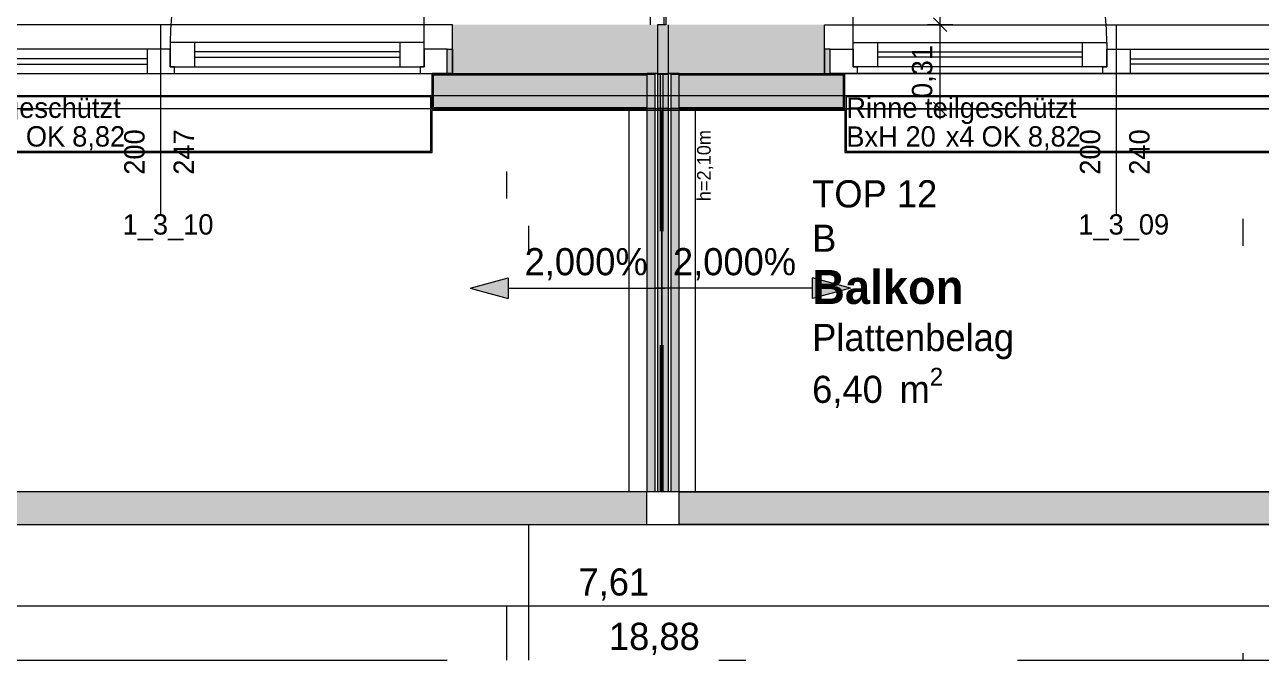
# Model space of a CAD drawing. Header units: metres. Extents: x -4 to 206, y -18 to 45.
# Drawn here: x 7.144 to 11.698, y -18 to -15.66 of the extents above; entities that cross this region are included whole.
import ezdxf

# ---------------------------------------------------------------- set-up
doc = ezdxf.new("R2010")
doc.units = ezdxf.units.M
doc.header["$MEASUREMENT"] = 0
doc.set_wipeout_variables(frame=1)
for name, pattern in [('Achse', [0.004, 0.002, -0.001, 0, -0.001]), ('Schnittlinie', [0.006, 0.003, -0.0015, 0, -0.0015]), ('Untersicht', [0.001, 0.0005, -0.0005]), ('Wipeout_Contour', [1, 0, -1])]:
    doc.linetypes.add(name, pattern=pattern)
for name, color, linetype in [('3._3.Stock PP STG1_1_000 Achsraster', 7, 'Continuous'), ('3._3.Stock PP STG1_1_110 Wand Aussen', 7, 'Continuous'), ('3._3.Stock PP STG1_1_120 Wand Innen tragend', 7, 'Continuous'), ('3._3.Stock PP STG1_1_140 Brüstung', 7, 'Continuous'), ('3._3.Stock PP STG1_1_210 Decke', 7, 'Continuous'), ('3._3.Stock PP STG1_1_220 Bodenaufbau - Außen_ Gefälle', 7, 'Continuous'), ('3._3.Stock PP STG1_1_221 Bodenaufbau - Abdichtung', 7, 'Continuous'), ('3._3.Stock PP STG1_1_221 Bodenaufbau - Terrassenbelag', 7, 'Continuous'), ('3._3.Stock PP STG1_1_611 Entwässerung', 7, 'Continuous'), ('3._3.Stock PP STG1_1_810 Raum', 7, 'Continuous'), ('3._3.Stock PP STG1_1_815 Raumbegrenzung', 7, 'Continuous'), ('3._3.Stock PP STG1_1_851 Marker Schnitt', 7, 'Continuous'), ('3._3.Stock PP STG1_1_915 Allgemein Beschriftung.x', 7, 'Continuous'), ('3._3.Stock PP STG1_1_950 Polierplan Bemaßung', 7, 'Continuous'), ('3._3.Stock PP STG1_1_955 Polierplan Beschriftung', 7, 'Continuous'), ('3._3.Stock PP STG1_1_Neubau_140 Geländer transparent', 7, 'Continuous')]:
    doc.layers.add(name, color=color, linetype=linetype)
doc.styles.add('ERSTELLTER_STIL_2', font='')
doc.styles.add('ERSTELLTER_STIL_6', font='')
doc.styles.get('ERSTELLTER_STIL_2').set_extended_font_data('Eurostile')
doc.styles.get('ERSTELLTER_STIL_6').set_extended_font_data('Eurostile', bold=True)

msp = doc.modelspace()

# ---------------------------------------------------------------- hatches: boundary and pattern name
at = {"layer": '3._3.Stock PP STG1_1_110 Wand Aussen', "linetype": 'Continuous', "lineweight": 13, "true_color": 0x3f7f02}
for points in [[(9.475, -15.66), (8.72, -15.66), (8.72, -15.75), (8.72, -15.84), (9.475, -15.84)], [(9.515, -15.66), (9.515, -15.84), (10.09, -15.84), (10.09, -15.75), (10.09, -15.66)]]:
    msp.add_hatch(color=76, dxfattribs=at).paths.add_polyline_path(points)
at = {"layer": '3._3.Stock PP STG1_1_110 Wand Aussen', "linetype": 'Continuous', "lineweight": 13, "true_color": 0xff6400}
for points in [[(8.7, -15.75), (8.7, -15.84), (8.72, -15.84), (8.72, -15.75)], [(10.11, -15.75), (10.09, -15.75), (10.09, -15.84), (10.11, -15.84)], [(9.435, -15.845), (8.65, -15.845), (8.65, -15.965), (9.435, -15.965)], [(9.555, -15.845), (9.555, -15.965), (10.16, -15.965), (10.16, -15.845)]]:
    msp.add_hatch(color=30, dxfattribs=at).paths.add_polyline_path(points)
at = {"layer": '3._3.Stock PP STG1_1_110 Wand Aussen', "linetype": 'Continuous', "lineweight": 0, "true_color": 0x373737}
for points in [[(9.435, -15.84), (8.65, -15.84), (8.65, -15.845), (9.435, -15.845)], [(9.555, -15.845), (10.16, -15.845), (10.16, -15.84), (9.555, -15.84)]]:
    msp.add_hatch(color=250, dxfattribs=at).paths.add_polyline_path(points)
at = {"layer": '3._3.Stock PP STG1_1_140 Brüstung', "linetype": 'Continuous', "lineweight": 13, "true_color": 0xb85600}
for points in [[(9.515, -15.66), (9.475, -15.66), (9.475, -15.84), (9.515, -15.84)], [(9.515, -15.84), (9.475, -15.84), (9.475, -15.845), (9.515, -15.845)], [(9.515, -15.845), (9.475, -15.845), (9.475, -15.965), (9.515, -15.965)], [(9.515, -15.965), (9.475, -15.965), (9.475, -15.97), (9.515, -15.97)], [(9.515, -17.46), (9.515, -15.97), (9.475, -15.97), (9.475, -17.46)]]:
    msp.add_hatch(color=32, dxfattribs=at).paths.add_polyline_path(points)
at = {"layer": '3._3.Stock PP STG1_1_140 Brüstung', "linetype": 'Continuous', "lineweight": 13, "true_color": 0xff6400}
for points in [[(9.465, -15.84), (9.435, -15.84), (9.435, -15.845), (9.465, -15.845)], [(9.465, -15.845), (9.435, -15.845), (9.435, -15.965), (9.465, -15.965)], [(9.555, -15.84), (9.525, -15.84), (9.525, -15.845), (9.555, -15.845)], [(9.555, -15.845), (9.525, -15.845), (9.525, -15.965), (9.555, -15.965)], [(9.465, -15.965), (9.435, -15.965), (9.435, -15.97), (9.465, -15.97)], [(9.435, -15.97), (9.435, -17.46), (9.465, -17.46), (9.465, -15.97)], [(9.555, -15.965), (9.525, -15.965), (9.525, -15.97), (9.555, -15.97)], [(9.555, -17.46), (9.555, -15.97), (9.525, -15.97), (9.525, -17.46)]]:
    msp.add_hatch(color=30, dxfattribs=at).paths.add_polyline_path(points)
at = {"layer": '3._3.Stock PP STG1_1_950 Polierplan Bemaßung', "linetype": 'Continuous', "lineweight": 13, "true_color": 0x6c6cff}
for points in [[(8.785, -16.63), (8.925, -16.6675), (8.925, -16.5925)], [(10.185, -16.63), (10.045, -16.5925), (10.045, -16.6675)]]:
    msp.add_hatch(color=171, dxfattribs=at).paths.add_polyline_path(points)

# ---------------------------------------------------------------- linework, layer by layer
at = {"layer": '3._3.Stock PP STG1_1_000 Achsraster', "color": 5, "linetype": 'Achse', "lineweight": 0, "ltscale": 1000}
for p, q in [((9, 3), (9, -18)), ((-1.5, -18), (21, -18))]:
    msp.add_line(p, q, dxfattribs=at)
at = {"layer": '3._3.Stock PP STG1_1_110 Wand Aussen', "color": 8, "linetype": 'Continuous', "lineweight": 0, "ltscale": 1000}
for p, q in [((8.615, -15.725), (8.615, -14.79)), ((10.195, -15.725), (10.195, -14.79))]:
    msp.add_line(p, q, dxfattribs=at)
at = {"layer": '3._3.Stock PP STG1_1_110 Wand Aussen', "color": 7, "linetype": 'Continuous', "lineweight": 13, "ltscale": 1000}
for p, q in [((8.72, -15.66), (6.57, -15.66)), ((7.645, -16.3591), (7.645, -15.66)), ((10.09, -15.66), (12.24, -15.66)), ((11.165, -16.3591), (11.165, -15.66)), ((7.595, -15.75), (6.69, -15.75)), ((7.645, -15.75), (7.595, -15.75)), ((7.595, -15.75), (7.595, -15.84)), ((7.68, -15.75), (7.645, -15.75)), ((7.77, -15.725), (7.68, -15.725)), ((7.68, -15.725), (7.68, -15.815)), ((7.68, -15.815), (7.68, -15.75)), ((8.525, -15.725), (7.77, -15.725)), ((7.77, -15.815), (7.77, -15.725)), ((8.615, -15.725), (8.525, -15.725)), ((8.525, -15.725), (8.525, -15.815)), ((8.615, -15.815), (8.615, -15.725)), ((8.7, -15.75), (8.615, -15.75)), ((8.615, -15.75), (8.615, -15.815)), ((8.7, -15.84), (8.7, -15.75)), ((10.11, -15.75), (10.195, -15.75)), ((10.11, -15.84), (10.11, -15.75)), ((10.195, -15.815), (10.195, -15.725)), ((10.195, -15.725), (10.285, -15.725)), ((10.195, -15.75), (10.195, -15.815)), ((10.285, -15.725), (11.04, -15.725)), ((10.285, -15.725), (10.285, -15.815)), ((11.04, -15.815), (11.04, -15.725)), ((11.04, -15.725), (11.13, -15.725)), ((11.13, -15.725), (11.13, -15.815)), ((11.13, -15.815), (11.13, -15.75)), ((11.13, -15.75), (11.165, -15.75)), ((11.165, -15.75), (11.215, -15.75)), ((11.215, -15.75), (12.12, -15.75)), ((11.215, -15.75), (11.215, -15.84)), ((7.595, -15.785), (6.69, -15.785)), ((8.525, -15.76), (7.77, -15.76)), ((7.77, -15.78), (8.525, -15.78)), ((10.285, -15.76), (11.04, -15.76)), ((11.04, -15.78), (10.285, -15.78)), ((11.215, -15.785), (12.12, -15.785)), ((6.69, -15.805), (7.595, -15.805)), ((6.69, -15.84), (7.595, -15.84)), ((7.595, -15.84), (7.645, -15.84)), ((7.645, -15.84), (7.695, -15.84)), ((7.695, -15.815), (7.68, -15.815)), ((7.68, -15.815), (7.77, -15.815)), ((7.695, -15.84), (7.695, -15.815)), ((7.695, -15.84), (8.6, -15.84)), ((7.77, -15.815), (8.525, -15.815)), ((8.525, -15.815), (8.615, -15.815)), ((8.615, -15.815), (8.6, -15.815)), ((8.6, -15.815), (8.6, -15.84)), ((8.6, -15.84), (8.7, -15.84)), ((8.645, -15.845), (8.645, -15.84)), ((8.65, -15.84), (8.645, -15.84)), ((8.65, -15.84), (8.645, -15.84)), ((8.65, -15.84), (8.645, -15.84)), ((8.645, -15.845), (8.645, -15.84)), ((8.645, -15.965), (8.645, -15.845)), ((8.645, -15.965), (8.645, -15.845)), ((8.65, -15.965), (8.65, -15.84)), ((8.65, -15.845), (9.435, -15.845)), ((9.555, -15.845), (10.16, -15.845)), ((10.21, -15.84), (10.11, -15.84)), ((10.16, -15.84), (10.165, -15.84)), ((10.16, -15.965), (10.16, -15.84)), ((10.16, -15.84), (10.165, -15.84)), ((10.16, -15.84), (10.165, -15.84)), ((10.165, -15.845), (10.165, -15.84)), ((10.165, -15.845), (10.165, -15.84)), ((10.165, -15.965), (10.165, -15.845)), ((10.165, -15.965), (10.165, -15.845)), ((10.195, -15.815), (10.21, -15.815)), ((10.285, -15.815), (10.195, -15.815)), ((10.21, -15.815), (10.21, -15.84)), ((11.115, -15.84), (10.21, -15.84)), ((11.04, -15.815), (10.285, -15.815)), ((11.13, -15.815), (11.04, -15.815)), ((11.115, -15.84), (11.115, -15.815)), ((11.115, -15.815), (11.13, -15.815)), ((11.165, -15.84), (11.115, -15.84)), ((11.215, -15.84), (11.165, -15.84)), ((12.12, -15.805), (11.215, -15.805)), ((12.12, -15.84), (11.215, -15.84)), ((8.645, -15.97), (6.645, -15.97)), ((8.645, -15.97), (8.645, -15.965)), ((8.645, -15.97), (8.645, -15.965)), ((8.65, -15.97), (8.645, -15.97)), ((8.65, -15.965), (9.435, -15.965)), ((9.555, -15.965), (10.16, -15.965)), ((10.16, -15.97), (10.165, -15.97)), ((10.165, -15.97), (10.165, -15.965)), ((10.165, -15.97), (10.165, -15.965)), ((10.165, -15.97), (12.165, -15.97))]:
    msp.add_line(p, q, dxfattribs=at)
at = {"layer": '3._3.Stock PP STG1_1_110 Wand Aussen', "color": 7, "linetype": 'Continuous', "lineweight": 18, "ltscale": 1000}
for p, q in [((8.72, -15.75), (8.72, -15.66)), ((8.72, -15.75), (8.72, -15.66)), ((9.475, -15.66), (9.475, -15.84)), ((9.475, -15.66), (9.475, -15.84)), ((9.505, -15.66), (9.475, -15.66)), ((9.515, -15.84), (9.515, -15.66)), ((9.515, -15.84), (9.515, -15.66)), ((10.09, -15.75), (10.09, -15.66)), ((10.09, -15.75), (10.09, -15.66)), ((8.72, -15.84), (8.72, -15.75)), ((8.72, -15.84), (8.72, -15.75)), ((8.72, -15.84), (8.72, -15.75)), ((10.09, -15.84), (10.09, -15.75)), ((10.09, -15.84), (10.09, -15.75)), ((10.09, -15.84), (10.09, -15.75)), ((8.72, -15.84), (8.65, -15.84)), ((8.72, -15.84), (8.65, -15.84)), ((8.72, -15.84), (8.65, -15.84)), ((8.72, -15.84), (9.435, -15.84)), ((9.435, -15.84), (9.435, -15.845)), ((9.465, -15.84), (9.435, -15.84)), ((9.435, -15.84), (9.435, -15.845)), ((9.465, -15.84), (9.435, -15.84)), ((9.435, -15.845), (9.435, -15.965)), ((9.435, -15.845), (9.435, -15.965)), ((9.475, -15.84), (9.465, -15.84)), ((9.465, -15.84), (9.465, -15.845)), ((9.475, -15.84), (9.465, -15.84)), ((9.465, -15.845), (9.465, -15.965)), ((9.475, -15.84), (9.475, -15.845)), ((9.475, -15.845), (9.475, -15.965)), ((9.525, -15.84), (9.515, -15.84)), ((9.515, -15.845), (9.515, -15.84)), ((9.525, -15.84), (9.515, -15.84)), ((9.515, -15.965), (9.515, -15.845)), ((9.555, -15.84), (9.525, -15.84)), ((9.525, -15.845), (9.525, -15.84)), ((9.555, -15.84), (9.525, -15.84)), ((9.525, -15.965), (9.525, -15.845)), ((9.555, -15.845), (9.555, -15.84)), ((9.555, -15.84), (10.09, -15.84)), ((9.555, -15.845), (9.555, -15.84)), ((9.555, -15.965), (9.555, -15.845)), ((9.555, -15.965), (9.555, -15.845)), ((10.09, -15.84), (10.16, -15.84)), ((10.09, -15.84), (10.16, -15.84)), ((10.09, -15.84), (10.16, -15.84)), ((9.435, -15.965), (9.435, -15.97)), ((9.435, -15.965), (9.435, -15.97)), ((9.465, -15.965), (9.465, -15.97)), ((9.475, -15.965), (9.475, -15.97)), ((9.515, -15.97), (9.515, -15.965)), ((9.525, -15.97), (9.525, -15.965)), ((9.555, -15.97), (9.555, -15.965)), ((9.555, -15.97), (9.555, -15.965))]:
    msp.add_line(p, q, dxfattribs=at)
at = {"layer": '3._3.Stock PP STG1_1_110 Wand Aussen', "color": 7, "linetype": 'Continuous', "lineweight": 13, "ltscale": 1000, "flags": 128}
for points in [[(8.7, -15.75), (8.72, -15.75), (8.72, -15.84), (8.7, -15.84)], [(10.11, -15.75), (10.09, -15.75), (10.09, -15.84), (10.11, -15.84)]]:
    msp.add_lwpolyline(points, close=True, dxfattribs=at)
for points in [[(8.65, -15.97), (9.435, -15.97)], [(9.555, -15.97), (10.16, -15.97)]]:
    msp.add_lwpolyline(points, dxfattribs=at)
at = {"layer": '3._3.Stock PP STG1_1_110 Wand Aussen', "color": 8, "linetype": 'Continuous', "lineweight": 0, "ltscale": 1000}
for centre, start, end in [((8.615, -15.725), 90, 180), ((10.195, -15.725), 0, 90)]:
    msp.add_arc(centre, 0.935, start, end, dxfattribs=at)
at = {"layer": '3._3.Stock PP STG1_1_110 Wand Aussen', "color": 7, "linetype": 'Continuous', "lineweight": 13, "ltscale": 1000}
for p in [(8.645, -15.97), (10.165, -15.97)]:
    msp.add_point(p, dxfattribs=at)
at = {"layer": '3._3.Stock PP STG1_1_120 Wand Innen tragend', "color": 7, "linetype": 'Continuous', "lineweight": 13, "ltscale": 1000}
for p, q in [((9.4475, -9.045), (9.4475, -15.66)), ((9.4975, -9.045), (9.4975, -15.66))]:
    msp.add_line(p, q, dxfattribs=at)
at = {"layer": '3._3.Stock PP STG1_1_120 Wand Innen tragend', "color": 7, "linetype": 'Continuous', "lineweight": 18, "ltscale": 1000}
msp.add_line((9.505, -9.045), (9.505, -15.66), dxfattribs=at)
at = {"layer": '3._3.Stock PP STG1_1_140 Brüstung', "color": 7, "linetype": 'Continuous', "lineweight": 18, "ltscale": 1000}
for p, q in [((9.465, -15.97), (9.465, -17.46)), ((9.475, -15.97), (9.475, -17.46)), ((9.515, -17.46), (9.515, -15.97)), ((9.525, -17.46), (9.525, -15.97))]:
    msp.add_line(p, q, dxfattribs=at)
at = {"layer": '3._3.Stock PP STG1_1_140 Brüstung', "color": 7, "linetype": 'Continuous', "lineweight": 18, "ltscale": 1000, "flags": 128}
for points in [[(9.435, -15.97), (9.435, -17.46)], [(9.555, -17.46), (9.555, -15.97)], [(9.465, -17.46), (9.435, -17.46)], [(9.475, -17.46), (9.465, -17.46)], [(9.515, -17.46), (9.475, -17.46)], [(9.525, -17.46), (9.515, -17.46)], [(9.555, -17.46), (9.525, -17.46)]]:
    msp.add_lwpolyline(points, dxfattribs=at)
at = {"layer": '3._3.Stock PP STG1_1_210 Decke', "color": 7, "linetype": 'Continuous', "lineweight": 13, "ltscale": 1000, "true_color": 0xf4f4f4, "flags": 128}
for points in [[(3.625, -0.13), (0.1305, -0.13), (0.1845, -14.87), (5.505, -14.87), (5.505, -15.84), (13.475, -15.84), (13.475, -14.87), (18.8055, -14.87), (18.8546, -0.13), (15.325, -0.13), (15.325, -0.53), (12.96, -0.53), (12.96, 0.67), (6.02, 0.67), (6.02, -0.53), (3.625, -0.53)], [(3.625, -0.13), (0.1305, -0.13), (0.1845, -14.87), (5.505, -14.87), (5.505, -15.84), (13.475, -15.84), (13.475, -14.87), (18.8055, -14.87), (18.8546, -0.13), (15.325, -0.13), (15.325, -0.53), (12.96, -0.53), (12.96, 0.67), (6.02, 0.67), (6.02, -0.53), (3.625, -0.53)], [(3.625, -0.13), (0.1305, -0.13), (0.1845, -14.87), (5.505, -14.87), (5.505, -15.84), (13.475, -15.84), (13.475, -14.87), (18.8055, -14.87), (18.8546, -0.13), (15.325, -0.13), (15.325, -0.53), (12.96, -0.53), (12.96, 0.67), (6.02, 0.67), (6.02, -0.53), (3.625, -0.53)], [(5.425, -14.95), (5.425, -15.92), (13.555, -15.92), (13.555, -14.95), (15.705, -14.95), (15.705, -17.42), (3.28, -17.42), (3.28, -14.95)]]:
    msp.add_lwpolyline(points, close=True, dxfattribs=at)
at = {"layer": '3._3.Stock PP STG1_1_220 Bodenaufbau - Außen_ Gefälle', "color": 7, "linetype": 'Continuous', "lineweight": 13, "ltscale": 1000, "true_color": 0xf4f4f4, "flags": 128}
msp.add_lwpolyline([(3.32, -17.38), (15.665, -17.38), (15.665, -15.07), (13.605, -15.07), (13.605, -15.97), (5.375, -15.97), (5.375, -15.07), (3.32, -15.07)], close=True, dxfattribs=at)
at = {"layer": '3._3.Stock PP STG1_1_221 Bodenaufbau - Abdichtung', "color": 171, "linetype": 'Untersicht', "lineweight": 13, "ltscale": 1000, "true_color": 0x6c6cff, "flags": 128}
for points in [[(5.505, -15.84), (9.485, -15.84)], [(9.485, -15.84), (9.485, -17.42)], [(9.4852, -17.42), (9.4852, -15.84)], [(9.4948, -15.84), (9.4948, -17.42)], [(9.495, -15.84), (13.475, -15.84)], [(9.495, -17.42), (9.495, -15.84)], [(9.485, -17.42), (7.085, -17.42)], [(11.895, -17.42), (9.495, -17.42)]]:
    msp.add_lwpolyline(points, dxfattribs=at)
at = {"layer": '3._3.Stock PP STG1_1_221 Bodenaufbau - Terrassenbelag', "color": 7, "linetype": 'Continuous', "lineweight": 18, "ltscale": 1000, "flags": 128}
for points in [[(8.645, -15.975), (9.49, -15.975)], [(8.645, -16.13), (8.645, -15.975)], [(9.49, -15.975), (10.165, -15.975)], [(9.49, -17.38), (9.49, -15.975)], [(9.49, -15.975), (9.49, -17.38)], [(10.165, -15.975), (10.165, -16.13)], [(6.645, -16.13), (8.645, -16.13)], [(10.165, -16.13), (12.165, -16.13)], [(9.49, -17.38), (5.3, -17.38)], [(13.68, -17.38), (9.49, -17.38)]]:
    msp.add_lwpolyline(points, dxfattribs=at)
at = {"layer": '3._3.Stock PP STG1_1_611 Entwässerung', "color": 7, "linetype": 'Continuous', "lineweight": 13, "ltscale": 1000, "flags": 128}
for points in [[(6.65, -16.125), (8.64, -16.125), (8.64, -15.925), (6.65, -15.925)], [(10.17, -16.125), (12.16, -16.125), (12.16, -15.925), (10.17, -15.925)]]:
    msp.add_lwpolyline(points, close=True, dxfattribs=at)
at = {"layer": '3._3.Stock PP STG1_1_815 Raumbegrenzung', "color": 8, "linetype": 'Continuous', "lineweight": 13, "ltscale": 1000}
for p, q in [((9.37, -17.38), (9.37, -15.97)), ((9.615, -17.38), (9.615, -15.97))]:
    msp.add_line(p, q, dxfattribs=at)
at = {"layer": '3._3.Stock PP STG1_1_851 Marker Schnitt', "color": 7, "linetype": 'Schnittlinie', "lineweight": 13, "ltscale": 1000}
msp.add_line((8.9179, -11.7), (8.9179, -18), dxfattribs=at)
at = {"layer": '3._3.Stock PP STG1_1_950 Polierplan Bemaßung', "color": 7, "linetype": 'Continuous', "lineweight": 13, "ltscale": 1000}
for p, q in [((10.5156, -15.66), (10.5156, -15.07)), ((10.5624, -15.66), (10.4687, -15.66)), ((10.4906, -15.635), (10.5406, -15.685)), ((10.5156, -15.97), (10.5156, -15.66)), ((10.5624, -15.97), (10.4687, -15.97)), ((10.4906, -15.945), (10.5406, -15.995)), ((10.5156, -16.0075), (10.5156, -15.97)), ((5.685, -17.8002), (13.295, -17.8002))]:
    msp.add_line(p, q, dxfattribs=at)
at = {"layer": '3._3.Stock PP STG1_1_950 Polierplan Bemaßung', "color": 171, "linetype": 'Continuous', "lineweight": 13, "ltscale": 1000, "true_color": 0x6c6cff}
for p, q in [((8.785, -16.63), (8.925, -16.5925)), ((8.925, -16.5925), (8.925, -16.6675)), ((10.045, -16.6675), (10.045, -16.5925)), ((10.185, -16.63), (10.045, -16.5925)), ((8.785, -16.63), (8.925, -16.6675)), ((8.925, -16.63), (8.985, -16.63)), ((8.985, -16.63), (9.5013, -16.63)), ((9.985, -16.63), (9.4687, -16.63)), ((10.045, -16.63), (9.985, -16.63)), ((10.185, -16.63), (10.045, -16.6675))]:
    msp.add_line(p, q, dxfattribs=at)

# ---------------------------------------------------------------- texts
at = {"layer": '3._3.Stock PP STG1_1_110 Wand Aussen', "color": 7, "linetype": 'Continuous', "lineweight": 13, "char_height": 0.075, "attachment_point": 9, "rotation": 90, "style": 'ERSTELLTER_STIL_2'}
for s, insert in [('\\A1;{\\pqr;\\pt0;\\fEurostile|b0|i0|c0|p0;\\W1.000000;200}', (7.5864, -16.045)), ('\\A1;{\\pqr;\\pt0;\\fEurostile|b0|i0|c0|p0;\\W1.000000;247}', (7.7672, -16.045)), ('\\A1;{\\pqr;\\pt0;\\fEurostile|b0|i0|c0|p0;\\W1.000000;200}', (11.1064, -16.045)), ('\\A1;{\\pqr;\\pt0;\\fEurostile|b0|i0|c0|p0;\\W1.000000;240}', (11.2879, -16.045))]:
    msp.add_mtext(s, dxfattribs=dict(at, insert=insert))
at = {"layer": '3._3.Stock PP STG1_1_110 Wand Aussen', "color": 7, "linetype": 'Continuous', "lineweight": 13, "char_height": 0.075, "attachment_point": 9, "style": 'ERSTELLTER_STIL_2'}
for s, insert in [('\\A1;{\\pqr;\\pt0;\\fEurostile|b0|i0|c0|p0;\\W1.000000;1_3_10}', (7.8392, -16.4543)), ('\\A1;{\\pqr;\\pt0;\\fEurostile|b0|i0|c0|p0;\\W1.000000;1_3_09}', (11.3592, -16.4543))]:
    msp.add_mtext(s, dxfattribs=dict(at, insert=insert))
at = {"layer": '3._3.Stock PP STG1_1_810 Raum', "color": 7, "linetype": 'Continuous', "lineweight": 13, "attachment_point": 1}
for s, insert, char_height, style in [('\\A1;{\\pql;\\pt0;\\fEurostile|b0|i0|c0|p0;\\W1.000000;TOP 12}', (10.0442, -16.2326), 0.1, 'ERSTELLTER_STIL_2'), ('\\A1;{\\pql;\\pt0;\\fEurostile|b0|i0|c0|p0;\\W1.000000;B}', (10.0442, -16.3961), 0.1, 'ERSTELLTER_STIL_2'), ('\\A1;{\\pql;\\pt0;\\fEurostile|b1|i0|c0|p0;\\W1.000000;Balkon}', (10.0442, -16.5632), 0.125, 'ERSTELLTER_STIL_6'), ('\\A1;{\\pql;\\pt0;\\fEurostile|b0|i0|c0|p0;\\W1.000000;Plattenbelag}', (10.0442, -16.7617), 0.1, 'ERSTELLTER_STIL_2'), ('\\A1;{\\pql;\\pt0,0.05;\\fEurostile|b0|i0|c0|p0;\\W1.000000;6,40\\fEurostile|b0|i0|c0|p0;\\W1.000000;\\A1{\\H.66x;\\S^  ;}\\fEurostile|b0|i0|c0|p0;\\W1.000000; m\\fEurostile|b0|i0|c0|p0;\\W1.000000;\\A1{\\H.66x;\\S2^  ;}}', (10.0442, -16.9232), 0.1, 'ERSTELLTER_STIL_2')]:
    msp.add_mtext(s, dxfattribs=dict(at, insert=insert, char_height=char_height, style=style))
at = {"layer": '3._3.Stock PP STG1_1_915 Allgemein Beschriftung.x', "color": 8, "linetype": 'Continuous', "lineweight": 13, "insert": (9.6205, -16.3096), "char_height": 0.05, "attachment_point": 1, "rotation": 90, "style": 'ERSTELLTER_STIL_2'}
msp.add_mtext('\\A1;{\\pql;\\fEurostile|b0|i0|c0|p0;\\W1.000000;h=2,10m}', dxfattribs=at)
at = {"layer": '3._3.Stock PP STG1_1_950 Polierplan Bemaßung', "color": 7, "linetype": 'Continuous', "lineweight": 13, "insert": (10.5006, -15.9299), "char_height": 0.075, "width": 0.22978, "attachment_point": 7, "rotation": 90, "style": 'ERSTELLTER_STIL_2'}
msp.add_mtext('\\A1;{\\pql;\\fEurostile|b0|i0|c0|p0;\\W1.000000;0,31}', dxfattribs=at)
at = {"layer": '3._3.Stock PP STG1_1_950 Polierplan Bemaßung', "color": 171, "linetype": 'Continuous', "lineweight": 13, "true_color": 0x6c6cff, "char_height": 0.1, "style": 'ERSTELLTER_STIL_2'}
for s, insert, attachment_point in [('\\A1;{\\pql;\\fEurostile|b0|i0|c0|p0;\\W1.000000;2,000\\fEurostile|b0|i0|c0|p0;\\W1.000000;%}', (8.985, -16.601), 7), ('\\A1;{\\pqr;\\fEurostile|b0|i0|c0|p0;\\W1.000000;2,000\\fEurostile|b0|i0|c0|p0;\\W1.000000;%}', (9.985, -16.601), 9)]:
    msp.add_mtext(s, dxfattribs=dict(at, insert=insert, attachment_point=attachment_point))
at = {"layer": '3._3.Stock PP STG1_1_950 Polierplan Bemaßung', "color": 7, "linetype": 'Continuous', "lineweight": 13, "insert": (9.1836, -17.7802), "char_height": 0.1, "width": 0.306373, "attachment_point": 7, "style": 'ERSTELLTER_STIL_2'}
msp.add_mtext('\\A1;{\\pql;\\fEurostile|b0|i0|c0|p0;\\W1.000000;7,61}', dxfattribs=at)
at = {"layer": '3._3.Stock PP STG1_1_950 Polierplan Bemaßung', "color": 1, "linetype": 'Continuous', "lineweight": 13, "true_color": 0xfb0106, "insert": (9.2958, -17.9806), "char_height": 0.1, "width": 0.398365, "attachment_point": 7, "style": 'ERSTELLTER_STIL_2'}
msp.add_mtext('\\A1;{\\pql;\\fEurostile|b0|i0|c0|p0;\\W1.000000;18,88}', dxfattribs=at)
at = {"layer": '3._3.Stock PP STG1_1_955 Polierplan Beschriftung', "color": 7, "linetype": 'Continuous', "lineweight": 13, "char_height": 0.075, "attachment_point": 1, "style": 'ERSTELLTER_STIL_2'}
for s, insert in [('\\A1;{\\pql;\\fEurostile|b0|i0|c0|p0;\\W1.000000;Rinne teilgeschützt\\fEurostile|b0|i0|c0|p0;\\W1.000000;  }', (6.65, -15.9281)), ('\\A1;{\\pql;\\fEurostile|b0|i0|c0|p0;\\W1.000000;Rinne teilgeschützt\\fEurostile|b0|i0|c0|p0;\\W1.000000;  }', (10.17, -15.9281)), ('\\A1;{\\pql;\\pt0,1;\\fEurostile|b0|i0|c0|p0;\\W1.000000; OK }', (7.1203, -16.0336)), ('\\A1;{\\pql;\\pt0,1;\\fEurostile|b0|i0|c0|p0;\\W1.000000;8,82\\fEurostile|b0|i0|c0|p0;\\W1.000000;\\A1{\\H.66x;\\S^  ;}\\fEurostile|b0|i0|c0|p0;\\W1.000000;\\fEurostile|b0|i0|c0|p0;\\W1.000000;\\A1{\\H.66x;\\S^  ;}\\fEurostile|b0|i0|c0|p0;\\W1.000000;\\fEurostile|b0|i0|c0|p0;\\W1.000000;\\fEurostile|b0|i0|c0|p0;\\W1.000000;\\fEurostile|b0|i0|c0|p0;\\W1.000000;\\fEurostile|b0|i0|c0|p0;\\W1.000000;\\fEurostile|b0|i0|c0|p0;\\W1.000000;\\fEurostile|b0|i0|c0|p0;\\W1.000000;\\A1{\\H.66x;\\S^  ;}\\fEurostile|b0|i0|c0|p0;\\W1.000000;\\fEurostile|b0|i0|c0|p0;\\W1.000000;\\A1{\\H.66x;\\S^  ;}\\fEurostile|b0|i0|c0|p0;\\W1.000000;\\fEurostile|b0|i0|c0|p0;\\W1.000000;\\fEurostile|b0|i0|c0|p0;\\W1.000000;\\fEurostile|b0|i0|c0|p0;\\W1.000000;\\fEurostile|b0|i0|c0|p0;\\W1.000000;\\fEurostile|b0|i0|c0|p0;\\W1.000000;\\fEurostile|b0|i0|c0|p0;\\W1.000000;\\A1{\\H.66x;\\S^  ;}\\fEurostile|b0|i0|c0|p0;\\W1.000000;\\fEurostile|b0|i0|c0|p0;\\W1.000000;\\A1{\\H.66x;\\S^  ;}\\fEurostile|b0|i0|c0|p0;\\W1.000000;\\fEurostile|b0|i0|c0|p0;\\W1.000000;\\fEurostile|b0|i0|c0|p0;\\W1.000000;\\fEurostile|b0|i0|c0|p0;\\W1.000000;\\fEurostile|b0|i0|c0|p0;\\W1.000000;\\fEurostile|b0|i0|c0|p0;\\W1.000000;\\fEurostile|b0|i0|c0|p0;\\W1.000000;\\A1{\\H.66x;\\S^  ;}\\fEurostile|b0|i0|c0|p0;\\W1.000000;\\fEurostile|b0|i0|c0|p0;\\W1.000000;\\fEurostile|b0|i0|c0|p0;\\W1.000000;\\fEurostile|b0|i0|c0|p0;\\W1.000000;\\fEurostile|b0|i0|c0|p0;\\W1.000000;\\fEurostile|b0|i0|c0|p0;\\W1.000000;\\fEurostile|b0|i0|c0|p0;\\W1.000000;\\fEurostile|b0|i0|c0|p0;\\W1.000000;\\fEurostile|b0|i0|c0|p0;\\W1.000000;\\fEurostile|b0|i0|c0|p0;\\W1.000000;\\fEurostile|b0|i0|c0|p0;\\W1.000000;\\fEurostile|b0|i0|c0|p0;\\W1.000000;\\fEurostile|b0|i0|c0|p0;\\W1.000000;\\fEurostile|b0|i0|c0|p0;\\W1.000000;\\fEurostile|b0|i0|c0|p0;\\W1.000000;\\fEurostile|b0|i0|c0|p0;\\W1.000000;\\fEurostile|b0|i0|c0|p0;\\W1.000000;\\fEurostile|b0|i0|c0|p0;\\W1.000000;\\fEurostile|b0|i0|c0|p0;\\W1.000000;}', (7.3188, -16.0336)), ('\\A1;{\\pql;\\pt0,1;\\fEurostile|b0|i0|c0|p0;\\W1.000000;BxH }', (10.17, -16.0343)), ('\\A1;{\\pql;\\pt0,1;\\fEurostile|b0|i0|c0|p0;\\W1.000000;20\\fEurostile|b0|i0|c0|p0;\\W1.000000;\\A1{\\H.66x;\\S^  ;}\\fEurostile|b0|i0|c0|p0;\\W1.000000;\\fEurostile|b0|i0|c0|p0;\\W1.000000;\\A1{\\H.66x;\\S^  ;}\\fEurostile|b0|i0|c0|p0;\\W1.000000;x\\fEurostile|b0|i0|c0|p0;\\W1.000000;\\fEurostile|b0|i0|c0|p0;\\W1.000000;\\fEurostile|b0|i0|c0|p0;\\W1.000000;\\fEurostile|b0|i0|c0|p0;\\W1.000000;\\fEurostile|b0|i0|c0|p0;\\W1.000000;4\\fEurostile|b0|i0|c0|p0;\\W1.000000;\\A1{\\H.66x;\\S^  ;}\\fEurostile|b0|i0|c0|p0;\\W1.000000;\\fEurostile|b0|i0|c0|p0;\\W1.000000;\\A1{\\H.66x;\\S^  ;}\\fEurostile|b0|i0|c0|p0;\\W1.000000;\\fEurostile|b0|i0|c0|p0;\\W1.000000;\\fEurostile|b0|i0|c0|p0;\\W1.000000;\\fEurostile|b0|i0|c0|p0;\\W1.000000;\\fEurostile|b0|i0|c0|p0;\\W1.000000;\\fEurostile|b0|i0|c0|p0;\\W1.000000;\\fEurostile|b0|i0|c0|p0;\\W1.000000;\\A1{\\H.66x;\\S^  ;}\\fEurostile|b0|i0|c0|p0;\\W1.000000;\\fEurostile|b0|i0|c0|p0;\\W1.000000;\\A1{\\H.66x;\\S^  ;}\\fEurostile|b0|i0|c0|p0;\\W1.000000;\\fEurostile|b0|i0|c0|p0;\\W1.000000;\\fEurostile|b0|i0|c0|p0;\\W1.000000;\\fEurostile|b0|i0|c0|p0;\\W1.000000;\\fEurostile|b0|i0|c0|p0;\\W1.000000;\\fEurostile|b0|i0|c0|p0;\\W1.000000;\\fEurostile|b0|i0|c0|p0;\\W1.000000;\\A1{\\H.66x;\\S^  ;}\\fEurostile|b0|i0|c0|p0;\\W1.000000;\\fEurostile|b0|i0|c0|p0;\\W1.000000;\\A1{\\H.66x;\\S^  ;}\\fEurostile|b0|i0|c0|p0;\\W1.000000;\\fEurostile|b0|i0|c0|p0;\\W1.000000;\\fEurostile|b0|i0|c0|p0;\\W1.000000;\\fEurostile|b0|i0|c0|p0;\\W1.000000;\\fEurostile|b0|i0|c0|p0;\\W1.000000;\\fEurostile|b0|i0|c0|p0;\\W1.000000;\\fEurostile|b0|i0|c0|p0;\\W1.000000;\\A1{\\H.66x;\\S^  ;}\\fEurostile|b0|i0|c0|p0;\\W1.000000;\\fEurostile|b0|i0|c0|p0;\\W1.000000;\\A1{\\H.66x;\\S^  ;}\\fEurostile|b0|i0|c0|p0;\\W1.000000;\\fEurostile|b0|i0|c0|p0;\\W1.000000;\\fEurostile|b0|i0|c0|p0;\\W1.000000;\\fEurostile|b0|i0|c0|p0;\\W1.000000;\\fEurostile|b0|i0|c0|p0;\\W1.000000;\\fEurostile|b0|i0|c0|p0;\\W1.000000;\\fEurostile|b0|i0|c0|p0;\\W1.000000;\\A1{\\H.66x;\\S^  ;}\\fEurostile|b0|i0|c0|p0;\\W1.000000;}', (10.3879, -16.0336)), ('\\A1;{\\pql;\\pt0,1;\\fEurostile|b0|i0|c0|p0;\\W1.000000; OK }', (10.6403, -16.0336)), ('\\A1;{\\pql;\\pt0,1;\\fEurostile|b0|i0|c0|p0;\\W1.000000;8,82\\fEurostile|b0|i0|c0|p0;\\W1.000000;\\A1{\\H.66x;\\S^  ;}\\fEurostile|b0|i0|c0|p0;\\W1.000000;\\fEurostile|b0|i0|c0|p0;\\W1.000000;\\A1{\\H.66x;\\S^  ;}\\fEurostile|b0|i0|c0|p0;\\W1.000000;\\fEurostile|b0|i0|c0|p0;\\W1.000000;\\fEurostile|b0|i0|c0|p0;\\W1.000000;\\fEurostile|b0|i0|c0|p0;\\W1.000000;\\fEurostile|b0|i0|c0|p0;\\W1.000000;\\fEurostile|b0|i0|c0|p0;\\W1.000000;\\fEurostile|b0|i0|c0|p0;\\W1.000000;\\A1{\\H.66x;\\S^  ;}\\fEurostile|b0|i0|c0|p0;\\W1.000000;\\fEurostile|b0|i0|c0|p0;\\W1.000000;\\A1{\\H.66x;\\S^  ;}\\fEurostile|b0|i0|c0|p0;\\W1.000000;\\fEurostile|b0|i0|c0|p0;\\W1.000000;\\fEurostile|b0|i0|c0|p0;\\W1.000000;\\fEurostile|b0|i0|c0|p0;\\W1.000000;\\fEurostile|b0|i0|c0|p0;\\W1.000000;\\fEurostile|b0|i0|c0|p0;\\W1.000000;\\fEurostile|b0|i0|c0|p0;\\W1.000000;\\A1{\\H.66x;\\S^  ;}\\fEurostile|b0|i0|c0|p0;\\W1.000000;\\fEurostile|b0|i0|c0|p0;\\W1.000000;\\A1{\\H.66x;\\S^  ;}\\fEurostile|b0|i0|c0|p0;\\W1.000000;\\fEurostile|b0|i0|c0|p0;\\W1.000000;\\fEurostile|b0|i0|c0|p0;\\W1.000000;\\fEurostile|b0|i0|c0|p0;\\W1.000000;\\fEurostile|b0|i0|c0|p0;\\W1.000000;\\fEurostile|b0|i0|c0|p0;\\W1.000000;\\fEurostile|b0|i0|c0|p0;\\W1.000000;\\A1{\\H.66x;\\S^  ;}\\fEurostile|b0|i0|c0|p0;\\W1.000000;\\fEurostile|b0|i0|c0|p0;\\W1.000000;\\fEurostile|b0|i0|c0|p0;\\W1.000000;\\fEurostile|b0|i0|c0|p0;\\W1.000000;\\fEurostile|b0|i0|c0|p0;\\W1.000000;\\fEurostile|b0|i0|c0|p0;\\W1.000000;\\fEurostile|b0|i0|c0|p0;\\W1.000000;\\fEurostile|b0|i0|c0|p0;\\W1.000000;\\fEurostile|b0|i0|c0|p0;\\W1.000000;\\fEurostile|b0|i0|c0|p0;\\W1.000000;\\fEurostile|b0|i0|c0|p0;\\W1.000000;\\fEurostile|b0|i0|c0|p0;\\W1.000000;\\fEurostile|b0|i0|c0|p0;\\W1.000000;\\fEurostile|b0|i0|c0|p0;\\W1.000000;\\fEurostile|b0|i0|c0|p0;\\W1.000000;\\fEurostile|b0|i0|c0|p0;\\W1.000000;\\fEurostile|b0|i0|c0|p0;\\W1.000000;\\fEurostile|b0|i0|c0|p0;\\W1.000000;\\fEurostile|b0|i0|c0|p0;\\W1.000000;}', (10.8387, -16.0336))]:
    msp.add_mtext(s, dxfattribs=dict(at, insert=insert))

# ---------------------------------------------------------------- next in the draw order: wipeouts: each hides what was drawn before it
at = {"color": 254, "linetype": 'Wipeout_Contour', "lineweight": 0, "ltscale": 82.499965}
msp.add_wipeout([(15.665, -17.38), (3.32, -17.38), (3.32, -17.41), (15.665, -17.41)], dxfattribs=at).dxf.layer = '3._3.Stock PP STG1_1_140 Brüstung'
at = {"color": 254, "linetype": 'Wipeout_Contour', "lineweight": 0, "ltscale": 82.899025}
msp.add_wipeout([(15.755, -17.47), (3.23, -17.47), (3.23, -17.5), (15.755, -17.5)], dxfattribs=at).dxf.layer = '3._3.Stock PP STG1_1_140 Brüstung'

# ---------------------------------------------------------------- next in the draw order: linework, layer by layer
at = {"layer": '3._3.Stock PP STG1_1_140 Brüstung', "color": 7, "linetype": 'Continuous', "lineweight": 18, "ltscale": 1000, "flags": 128}
for points in [[(15.665, -17.38), (3.32, -17.38)], [(3.23, -17.5), (15.755, -17.5)]]:
    msp.add_lwpolyline(points, dxfattribs=at)

# ---------------------------------------------------------------- next in the draw order: wipeouts: each hides what was drawn before it
at = {"color": 254, "linetype": 'Wipeout_Contour', "lineweight": 0, "ltscale": 82.598205}
msp.add_wipeout([(15.695, -17.41), (3.29, -17.41), (3.29, -17.42), (15.695, -17.42)], dxfattribs=at).dxf.layer = '3._3.Stock PP STG1_1_140 Brüstung'
at = {"color": 254, "linetype": 'Wipeout_Contour', "lineweight": 0, "ltscale": 82.819971}
msp.add_wipeout([(3.24, -17.47), (15.745, -17.47), (15.745, -17.46), (3.24, -17.46)], dxfattribs=at).dxf.layer = '3._3.Stock PP STG1_1_140 Brüstung'

# ---------------------------------------------------------------- next in the draw order: wipeouts: each hides what was drawn before it
at = {"color": 254, "linetype": 'Wipeout_Contour', "lineweight": 0, "ltscale": 82.694503}
msp.add_wipeout([(15.705, -17.42), (3.28, -17.42), (3.28, -17.46), (15.705, -17.46)], dxfattribs=at).dxf.layer = '3._3.Stock PP STG1_1_140 Brüstung'

# ---------------------------------------------------------------- next in the draw order: hatches: boundary and pattern name
at = {"layer": '3._3.Stock PP STG1_1_Neubau_140 Geländer transparent', "linetype": 'Continuous', "lineweight": 0, "true_color": 0xffffff}
for points in [[(3.2, -15.97), (3.2, -17.5), (9.435, -17.5), (9.435, -17.38), (3.32, -17.38), (3.32, -15.97)], [(15.785, -15.97), (15.665, -15.97), (15.665, -17.38), (9.555, -17.38), (9.555, -17.5), (15.785, -17.5)]]:
    msp.add_hatch(color=7, dxfattribs=at).paths.add_polyline_path(points)

# ---------------------------------------------------------------- next in the draw order: linework, layer by layer
at = {"layer": '3._3.Stock PP STG1_1_851 Marker Schnitt', "color": 7, "linetype": 'Schnittlinie', "lineweight": 13, "ltscale": 1000}
msp.add_line((11.63, -5.7741), (11.63, -18), dxfattribs=at)
at = {"layer": '3._3.Stock PP STG1_1_Neubau_140 Geländer transparent', "color": 7, "linetype": 'Continuous', "lineweight": 13, "ltscale": 1000, "flags": 128}
for points in [[(3.2, -15.97), (3.2, -17.5), (9.435, -17.5), (9.435, -17.38), (3.32, -17.38), (3.32, -15.97)], [(3.2, -15.97), (3.2, -17.5), (9.435, -17.5), (9.435, -17.38), (3.32, -17.38), (3.32, -15.97)], [(15.785, -15.97), (15.785, -17.5), (9.555, -17.5), (9.555, -17.38), (15.665, -17.38), (15.665, -15.97)]]:
    msp.add_lwpolyline(points, close=True, dxfattribs=at)

doc.saveas('drawing.dxf')
